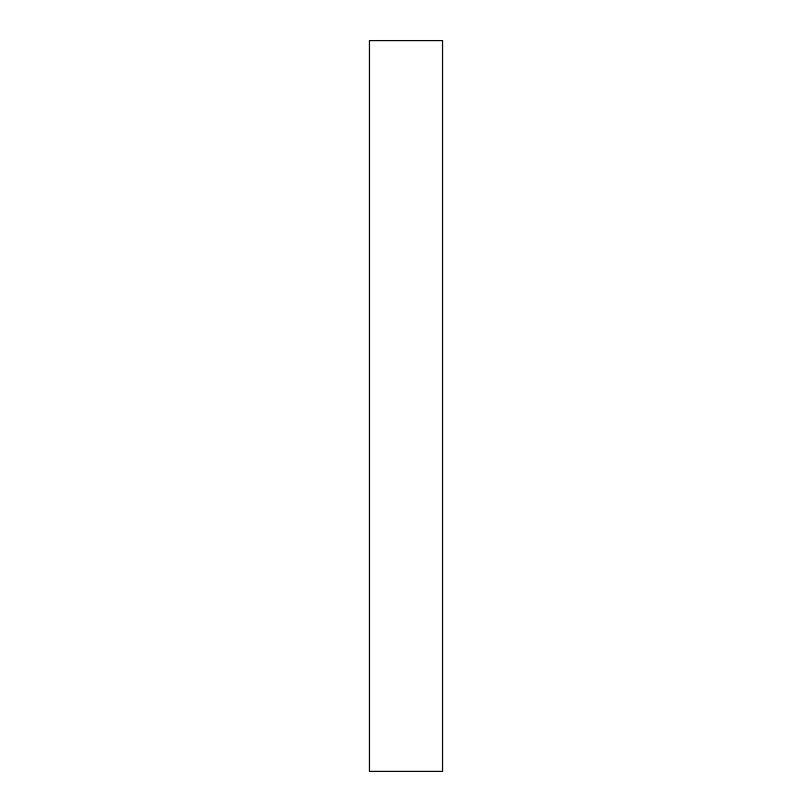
<?xml version="1.0" encoding="UTF-8"?>
<svg xmlns="http://www.w3.org/2000/svg" width="812" height="812" viewBox="0 0 812 812"><rect width="100%" height="100%" fill="white"/><g stroke="black" fill="none" stroke-linecap="round" stroke-linejoin="round"><path stroke-width="1.22" d="M442.54 40.6L369.46 40.6L369.46 771.4L442.54 771.4L442.54 40.6"/></g></svg>
